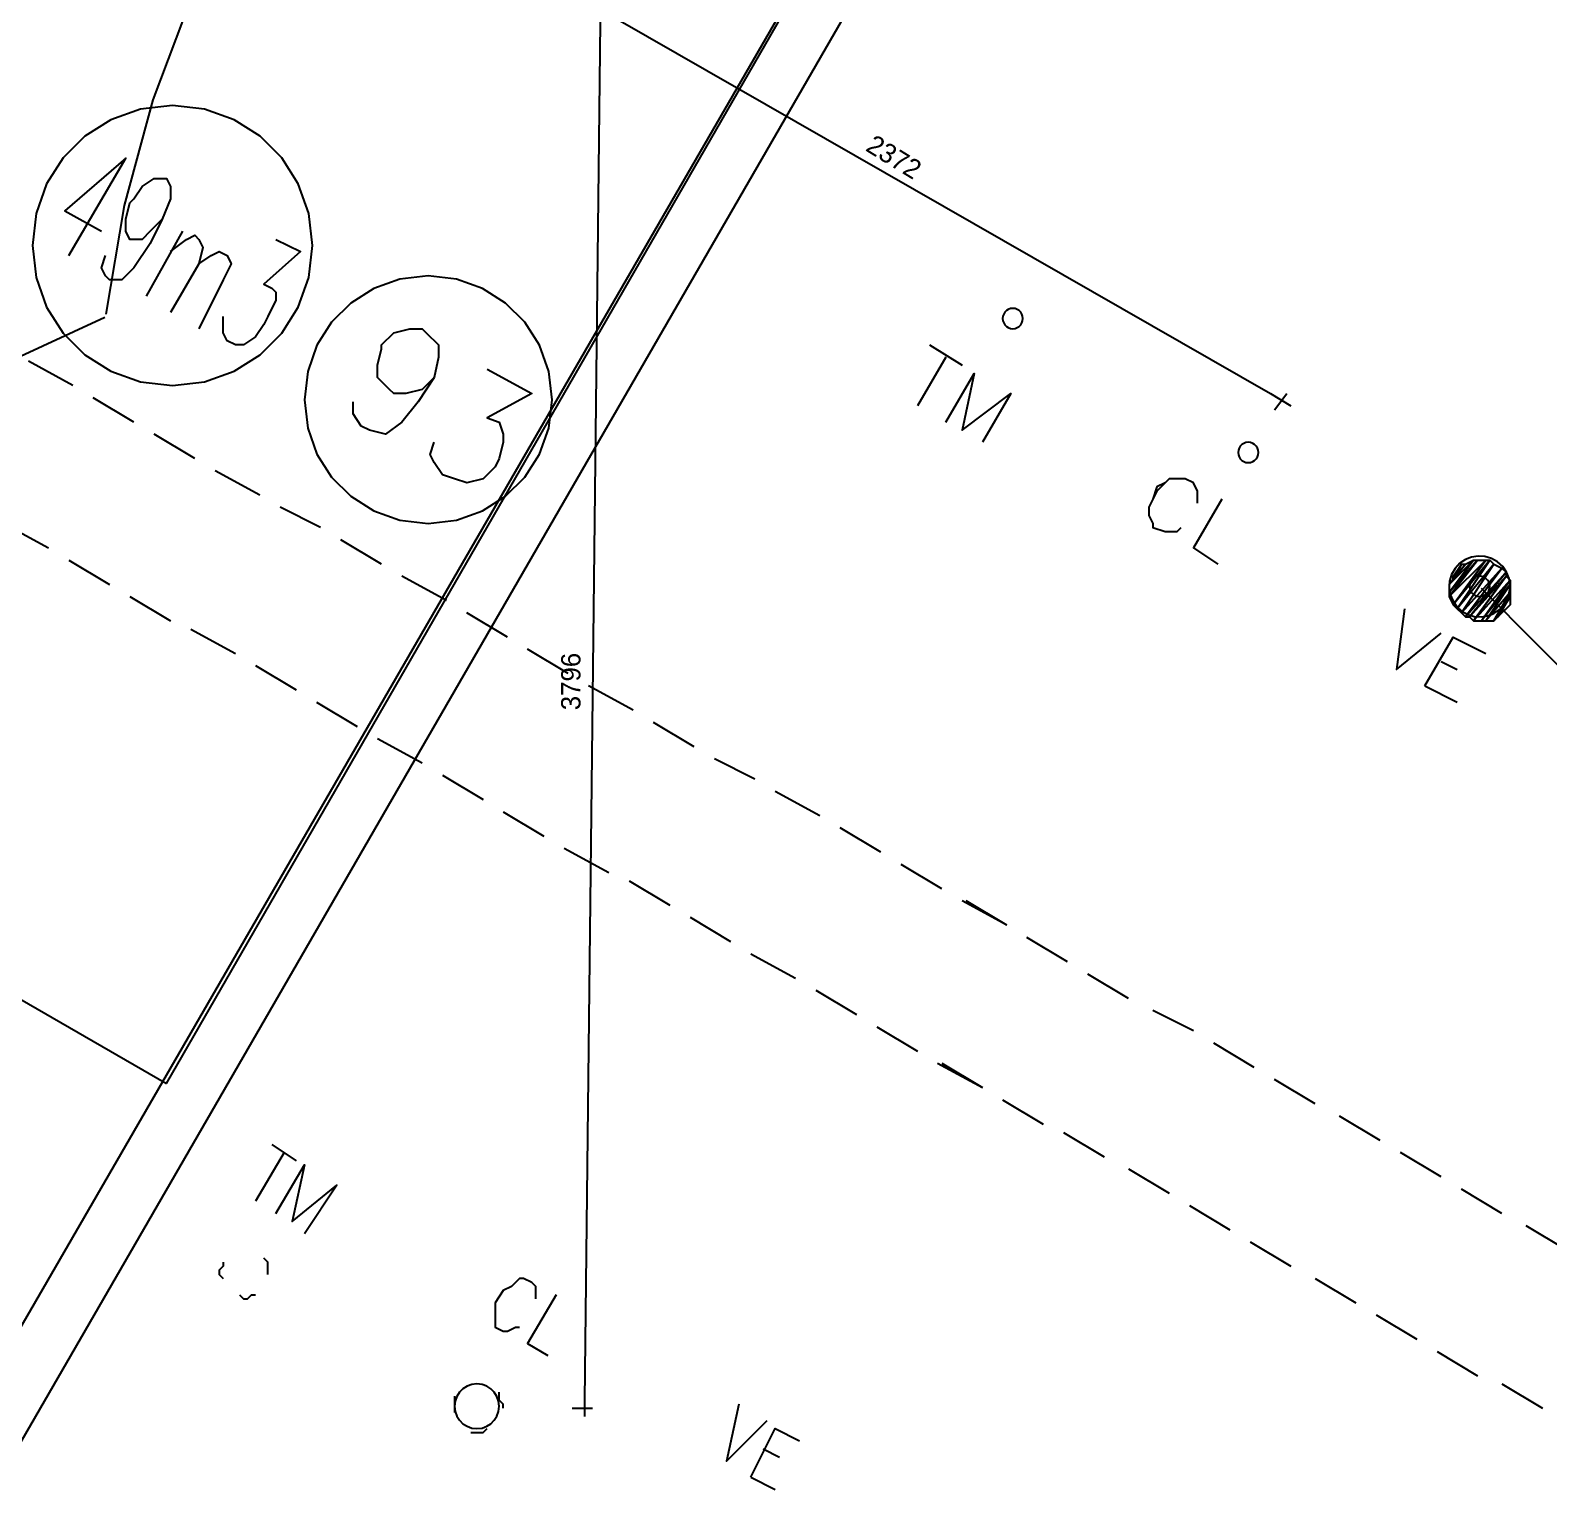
# Model space of a CAD drawing. Header units: metres. Extents: x 1 to 213, y 1 to 147.
# Drawn here: x 108.174 to 112.132, y 52.276 to 56.108 of the extents above; entities that cross this region are included whole.
import ezdxf

# ---------------------------------------------------------------- set-up
doc = ezdxf.new("R2010")
doc.units = ezdxf.units.M
doc.layers.add('00-BASE-ARQUITECTURA', color=8, linetype='Continuous')
doc.layers.add('00-BASE-TEXTO', color=8, linetype='Continuous')

msp = doc.modelspace()

# ---------------------------------------------------------------- linework, layer by layer
at = {"layer": '00-BASE-ARQUITECTURA'}
for points in [[(107.5125, 51.6255), (115.3124, 65.1192)], [(107.6924, 51.6361), (115.4712, 65.1086)], [(109.2308, 57.1319), (109.0373, 56.9196), (108.8659, 56.6912), (108.7175, 56.4483), (108.5929, 56.1927), (108.4929, 55.9262), (108.4184, 55.6504), (108.3703, 55.3673)], [(109.3963, 56.3139), (111.4072, 55.1603)], [(109.6609, 56.2821), (109.6186, 52.5356)], [(108.9095, 55.5466), (108.8999, 55.6303), (108.8724, 55.7072), (108.8293, 55.775), (108.7727, 55.8315), (108.7049, 55.8746), (108.6281, 55.9021), (108.5444, 55.9117), (108.4607, 55.9021), (108.3838, 55.8746), (108.316, 55.8315), (108.2595, 55.775), (108.2164, 55.7072), (108.1889, 55.6303), (108.1792, 55.5466), (108.1889, 55.4629), (108.2164, 55.386), (108.2595, 55.3182), (108.316, 55.2617), (108.3838, 55.2186), (108.4607, 55.1911), (108.5444, 55.1815), (108.6281, 55.1911), (108.7049, 55.2186), (108.7727, 55.2617), (108.8293, 55.3182), (108.8724, 55.386), (108.8999, 55.4629), (108.9095, 55.5466)], [(108.9095, 55.5466), (108.8999, 55.6303), (108.8724, 55.7072), (108.8293, 55.775), (108.7727, 55.8315), (108.7049, 55.8746), (108.6281, 55.9021), (108.5444, 55.9117), (108.4607, 55.9021), (108.3838, 55.8746), (108.316, 55.8315), (108.2595, 55.775), (108.2164, 55.7072), (108.1889, 55.6303), (108.1792, 55.5466), (108.1889, 55.4629), (108.2164, 55.386), (108.2595, 55.3182), (108.316, 55.2617), (108.3838, 55.2186), (108.4607, 55.1911), (108.5444, 55.1815), (108.6281, 55.1911), (108.7049, 55.2186), (108.7727, 55.2617), (108.8293, 55.3182), (108.8724, 55.386), (108.8999, 55.4629), (108.9095, 55.5466)], [(108.2745, 55.5201), (108.4227, 55.7741), (108.2639, 55.6366), (108.3592, 55.5836)], [(108.2745, 55.5201), (108.4227, 55.7741), (108.2639, 55.6366), (108.3592, 55.5836)], [(108.5179, 55.6154), (108.4862, 55.5836), (108.465, 55.5625), (108.4438, 55.5625), (108.4332, 55.5625), (108.4227, 55.5836), (108.4227, 55.6154), (108.4332, 55.6577), (108.4438, 55.6683), (108.465, 55.7001), (108.4968, 55.7212), (108.5179, 55.7212), (108.5285, 55.7212), (108.5391, 55.7001), (108.5391, 55.6683), (108.5179, 55.6154), (108.4862, 55.5519), (108.4438, 55.4884), (108.4121, 55.4566), (108.3803, 55.4566), (108.3698, 55.4672), (108.3592, 55.4884), (108.3698, 55.5201)], [(108.5179, 55.6154), (108.4862, 55.5836), (108.465, 55.5625), (108.4438, 55.5625), (108.4332, 55.5625), (108.4227, 55.5836), (108.4227, 55.6154), (108.4332, 55.6577), (108.4438, 55.6683), (108.465, 55.7001), (108.4968, 55.7212), (108.5179, 55.7212), (108.5285, 55.7212), (108.5391, 55.7001), (108.5391, 55.6683), (108.5179, 55.6154), (108.4862, 55.5519), (108.4438, 55.4884), (108.4121, 55.4566), (108.3803, 55.4566), (108.3698, 55.4672), (108.3592, 55.4884), (108.3698, 55.5201)], [(108.5708, 55.5836), (108.4756, 55.4143)], [(108.5708, 55.5836), (108.4756, 55.4143)], [(108.5391, 55.5307), (108.5814, 55.5625), (108.6026, 55.5731), (108.6132, 55.5625), (108.6238, 55.5413), (108.6132, 55.499), (108.5391, 55.372)], [(108.5391, 55.5307), (108.5814, 55.5625), (108.6026, 55.5731), (108.6132, 55.5625), (108.6238, 55.5413), (108.6132, 55.499), (108.5391, 55.372)], [(108.8143, 55.5625), (108.8778, 55.5307), (108.7825, 55.4461), (108.8037, 55.4355), (108.8143, 55.4249), (108.8143, 55.4037), (108.7931, 55.3614), (108.7825, 55.3402), (108.7613, 55.3085), (108.7296, 55.2873), (108.7084, 55.2873), (108.6872, 55.2979), (108.6767, 55.3191), (108.6767, 55.3296), (108.6767, 55.3614)], [(108.8143, 55.5625), (108.8778, 55.5307), (108.7825, 55.4461), (108.8037, 55.4355), (108.8143, 55.4249), (108.8143, 55.4037), (108.7931, 55.3614), (108.7825, 55.3402), (108.7613, 55.3085), (108.7296, 55.2873), (108.7084, 55.2873), (108.6872, 55.2979), (108.6767, 55.3191), (108.6767, 55.3296), (108.6767, 55.3614)], [(108.6132, 55.499), (108.6449, 55.5201), (108.6661, 55.5307), (108.6872, 55.5201), (108.6978, 55.499), (108.6767, 55.4566), (108.6132, 55.3296)], [(108.6132, 55.499), (108.6449, 55.5201), (108.6661, 55.5307), (108.6872, 55.5201), (108.6978, 55.499), (108.6767, 55.4566), (108.6132, 55.3296)], [(109.5339, 55.1444), (109.5254, 55.2184), (109.5011, 55.2864), (109.463, 55.3463), (109.413, 55.3963), (109.3531, 55.4344), (109.2851, 55.4587), (109.2111, 55.4672), (109.1371, 55.4587), (109.0692, 55.4344), (109.0092, 55.3963), (108.9593, 55.3463), (108.9211, 55.2864), (108.8969, 55.2184), (108.8883, 55.1444), (108.8969, 55.0704), (108.9211, 55.0025), (108.9593, 54.9425), (109.0092, 54.8926), (109.0692, 54.8544), (109.1371, 54.8302), (109.2111, 54.8216), (109.2851, 54.8302), (109.3531, 54.8544), (109.413, 54.8926), (109.463, 54.9425), (109.5011, 55.0025), (109.5254, 55.0704), (109.5339, 55.1444)], [(109.5339, 55.1444), (109.5254, 55.2184), (109.5011, 55.2864), (109.463, 55.3463), (109.413, 55.3963), (109.3531, 55.4344), (109.2851, 55.4587), (109.2111, 55.4672), (109.1371, 55.4587), (109.0692, 55.4344), (109.0092, 55.3963), (108.9593, 55.3463), (108.9211, 55.2864), (108.8969, 55.2184), (108.8883, 55.1444), (108.8969, 55.0704), (108.9211, 55.0025), (108.9593, 54.9425), (109.0092, 54.8926), (109.0692, 54.8544), (109.1371, 54.8302), (109.2111, 54.8216), (109.2851, 54.8302), (109.3531, 54.8544), (109.413, 54.8926), (109.463, 54.9425), (109.5011, 55.0025), (109.5254, 55.0704), (109.5339, 55.1444)], [(110.7616, 55.3561), (110.7609, 55.3622), (110.7589, 55.3677), (110.7558, 55.3726), (110.7517, 55.3767), (110.7468, 55.3799), (110.7412, 55.3819), (110.7351, 55.3826), (110.7291, 55.3819), (110.7235, 55.3799), (110.7186, 55.3767), (110.7145, 55.3726), (110.7114, 55.3677), (110.7094, 55.3622), (110.7087, 55.3561), (110.7094, 55.35), (110.7114, 55.3445), (110.7145, 55.3395), (110.7186, 55.3354), (110.7235, 55.3323), (110.7291, 55.3303), (110.7351, 55.3296), (110.7412, 55.3303), (110.7468, 55.3323), (110.7517, 55.3354), (110.7558, 55.3395), (110.7589, 55.3445), (110.7609, 55.35), (110.7616, 55.3561)], [(110.7616, 55.3561), (110.7609, 55.3622), (110.7589, 55.3677), (110.7558, 55.3726), (110.7517, 55.3767), (110.7468, 55.3799), (110.7412, 55.3819), (110.7351, 55.3826), (110.7291, 55.3819), (110.7235, 55.3799), (110.7186, 55.3767), (110.7145, 55.3726), (110.7114, 55.3677), (110.7094, 55.3622), (110.7087, 55.3561), (110.7094, 55.35), (110.7114, 55.3445), (110.7145, 55.3395), (110.7186, 55.3354), (110.7235, 55.3323), (110.7291, 55.3303), (110.7351, 55.3296), (110.7412, 55.3303), (110.7468, 55.3323), (110.7517, 55.3354), (110.7558, 55.3395), (110.7589, 55.3445), (110.7609, 55.35), (110.7616, 55.3561)], [(108.3678, 55.3589), (107.8019, 55.0975), (107.3144, 54.7354), (106.9148, 54.289), (106.6126, 53.7744), (106.4174, 53.208), (106.3386, 52.6059), (106.3859, 51.9843), (106.5599, 51.3858), (106.8451, 50.8497), (107.2268, 50.3879), (107.6905, 50.0122), (108.2214, 49.7346), (108.805, 49.5668), (109.4266, 49.5207), (110.0444, 49.6033), (110.6171, 49.8052), (111.1308, 50.1137), (111.5715, 50.5161), (111.9253, 50.9996), (112.1784, 51.5516), (112.3168, 52.1593)], [(109.227, 55.2026), (109.1953, 55.1709), (109.1529, 55.1603), (109.1212, 55.1603), (109.1106, 55.1709), (109.0788, 55.2026), (109.0788, 55.2344), (109.0894, 55.2767), (109.0894, 55.2873), (109.1212, 55.3191), (109.1635, 55.3296), (109.1953, 55.3296), (109.2058, 55.3191), (109.2376, 55.2873), (109.2376, 55.2556), (109.227, 55.2026), (109.1847, 55.1391), (109.1423, 55.0862), (109.1, 55.0545), (109.0577, 55.0651), (109.0365, 55.0756), (109.0153, 55.1074), (109.0153, 55.1391)], [(109.227, 55.2026), (109.1953, 55.1709), (109.1529, 55.1603), (109.1212, 55.1603), (109.1106, 55.1709), (109.0788, 55.2026), (109.0788, 55.2344), (109.0894, 55.2767), (109.0894, 55.2873), (109.1212, 55.3191), (109.1635, 55.3296), (109.1953, 55.3296), (109.2058, 55.3191), (109.2376, 55.2873), (109.2376, 55.2556), (109.227, 55.2026), (109.1847, 55.1391), (109.1423, 55.0862), (109.1, 55.0545), (109.0577, 55.0651), (109.0365, 55.0756), (109.0153, 55.1074), (109.0153, 55.1391)], [(110.5182, 55.2873), (110.6028, 55.2344)], [(110.5182, 55.2873), (110.6028, 55.2344)], [(108.2851, 55.1815), (108.1687, 55.245)], [(108.2851, 55.1815), (108.1687, 55.245)], [(109.3646, 55.2238), (109.481, 55.1603), (109.3646, 55.0968), (109.3963, 55.0862), (109.4069, 55.0545), (109.4069, 55.0333), (109.3963, 54.991), (109.3858, 54.9698), (109.354, 54.9381), (109.3117, 54.9275), (109.2799, 54.9381), (109.2482, 54.9486), (109.227, 54.9804), (109.2164, 55.0016), (109.227, 55.0333)], [(109.3646, 55.2238), (109.481, 55.1603), (109.3646, 55.0968), (109.3963, 55.0862), (109.4069, 55.0545), (109.4069, 55.0333), (109.3963, 54.991), (109.3858, 54.9698), (109.354, 54.9381), (109.3117, 54.9275), (109.2799, 54.9381), (109.2482, 54.9486), (109.227, 54.9804), (109.2164, 55.0016), (109.227, 55.0333)], [(110.5605, 55.2556), (110.4864, 55.1286)], [(110.5605, 55.2556), (110.4864, 55.1286)], [(110.5605, 55.0862), (110.6346, 55.2132), (110.6028, 55.0651), (110.7298, 55.1603), (110.6558, 55.0333)], [(110.5605, 55.0862), (110.6346, 55.2132), (110.6028, 55.0651), (110.7298, 55.1603), (110.6558, 55.0333)], [(108.4438, 55.0862), (108.338, 55.1497)], [(108.4438, 55.0862), (108.338, 55.1497)], [(111.4072, 55.1603), (111.4601, 55.1286)], [(111.4178, 55.118), (111.4495, 55.1603)], [(108.6026, 54.991), (108.4968, 55.0545)], [(108.6026, 54.991), (108.4968, 55.0545)], [(111.3754, 55.0068), (111.3747, 55.0129), (111.3727, 55.0185), (111.3696, 55.0234), (111.3655, 55.0275), (111.3606, 55.0306), (111.355, 55.0326), (111.349, 55.0333), (111.3429, 55.0326), (111.3373, 55.0306), (111.3324, 55.0275), (111.3283, 55.0234), (111.3252, 55.0185), (111.3232, 55.0129), (111.3225, 55.0068), (111.3232, 55.0008), (111.3252, 54.9952), (111.3283, 54.9903), (111.3324, 54.9862), (111.3373, 54.9831), (111.3429, 54.9811), (111.349, 54.9804), (111.355, 54.9811), (111.3606, 54.9831), (111.3655, 54.9862), (111.3696, 54.9903), (111.3727, 54.9952), (111.3747, 55.0008), (111.3754, 55.0068)], [(111.3754, 55.0068), (111.3747, 55.0129), (111.3727, 55.0185), (111.3696, 55.0234), (111.3655, 55.0275), (111.3606, 55.0306), (111.355, 55.0326), (111.349, 55.0333), (111.3429, 55.0326), (111.3373, 55.0306), (111.3324, 55.0275), (111.3283, 55.0234), (111.3252, 55.0185), (111.3232, 55.0129), (111.3225, 55.0068), (111.3232, 55.0008), (111.3252, 54.9952), (111.3283, 54.9903), (111.3324, 54.9862), (111.3373, 54.9831), (111.3429, 54.9811), (111.349, 54.9804), (111.355, 54.9811), (111.3606, 54.9831), (111.3655, 54.9862), (111.3696, 54.9903), (111.3727, 54.9952), (111.3747, 55.0008), (111.3754, 55.0068)], [(108.7719, 54.8957), (108.6555, 54.9592)], [(108.7719, 54.8957), (108.6555, 54.9592)], [(111.2167, 54.8746), (111.2167, 54.8957), (111.2167, 54.9063), (111.2061, 54.9275), (111.1849, 54.9381), (111.1638, 54.9381), (111.1426, 54.9381), (111.132, 54.9275), (111.1108, 54.9063), (111.1002, 54.8851), (111.0897, 54.864), (111.0897, 54.8428), (111.1002, 54.8216), (111.1002, 54.8111), (111.132, 54.8005), (111.1426, 54.8005), (111.1638, 54.8005), (111.1743, 54.8111)], [(111.2167, 54.8746), (111.2167, 54.8957), (111.2167, 54.9063), (111.2061, 54.9275), (111.1849, 54.9381), (111.1638, 54.9381), (111.1426, 54.9381), (111.132, 54.9275), (111.1108, 54.9169), (111.1002, 54.8851), (111.0897, 54.864), (111.0897, 54.8428), (111.1002, 54.8216), (111.1002, 54.8111), (111.132, 54.8005), (111.1426, 54.8005), (111.1638, 54.8005), (111.1743, 54.8111)], [(108.9307, 54.8111), (108.8248, 54.864)], [(108.9307, 54.8111), (108.8248, 54.864)], [(111.2802, 54.8851), (111.2061, 54.7581), (111.2696, 54.7158)], [(111.2802, 54.8851), (111.2061, 54.7581), (111.2696, 54.7158)], [(108.1052, 54.8216), (108.2216, 54.7581)], [(108.1052, 54.8216), (108.2216, 54.7581)], [(108.1052, 54.8216), (108.2216, 54.7581)], [(108.1052, 54.8216), (108.2216, 54.7581)], [(109.0894, 54.7158), (108.9836, 54.7793)], [(109.0894, 54.7158), (108.9836, 54.7793)], [(108.2745, 54.7264), (108.3803, 54.6629)], [(108.2745, 54.7264), (108.3803, 54.6629)], [(108.2745, 54.7264), (108.3803, 54.6629)], [(108.2745, 54.7264), (108.3803, 54.6629)], [(111.8834, 54.61), (111.9681, 54.7264), (111.8728, 54.6311), (111.8834, 54.61)], [(111.9681, 54.7264), (111.8728, 54.6311), (111.9469, 54.7264), (111.9681, 54.7264)], [(111.8728, 54.6311), (111.9469, 54.7264), (111.8728, 54.6311)], [(111.9469, 54.7264), (111.8728, 54.6311), (111.9469, 54.7264)], [(111.8728, 54.6311), (111.9469, 54.7264), (111.8728, 54.6417), (111.8728, 54.6311)], [(111.9469, 54.7264), (111.8728, 54.6417), (111.9363, 54.7264), (111.9469, 54.7264)], [(111.8728, 54.6417), (111.9363, 54.7264), (111.8728, 54.6417)], [(111.9363, 54.7264), (111.8728, 54.6417), (111.9363, 54.7264)], [(111.8728, 54.6417), (111.9363, 54.7264), (111.8728, 54.6629), (111.8728, 54.6417)], [(111.9363, 54.7264), (111.8728, 54.6629), (111.9152, 54.7158), (111.9363, 54.7264)], [(111.8728, 54.6629), (111.9152, 54.7158), (111.8728, 54.6629)], [(111.9152, 54.7158), (111.8728, 54.6629), (111.9152, 54.7158)], [(111.8728, 54.6629), (111.9152, 54.7158), (111.8834, 54.6735), (111.8728, 54.6629)], [(111.9055, 54.5934), (111.9214, 54.5844), (111.9384, 54.5794), (111.9558, 54.5783), (111.973, 54.581), (111.9893, 54.5874), (112.0039, 54.5974), (112.0164, 54.6108), (112.0254, 54.6268), (112.0304, 54.6438), (112.0315, 54.6612), (112.0288, 54.6784), (112.0224, 54.6947), (112.0124, 54.7093), (111.999, 54.7217), (111.983, 54.7308), (111.966, 54.7358), (111.9486, 54.7369), (111.9314, 54.7342), (111.9151, 54.7278), (111.9005, 54.7178), (111.8881, 54.7043), (111.879, 54.6884), (111.874, 54.6714), (111.8729, 54.654), (111.8756, 54.6368), (111.882, 54.6205), (111.892, 54.6059), (111.9055, 54.5934)], [(111.894, 54.5994), (111.9787, 54.7264), (111.8834, 54.61), (111.894, 54.5994)], [(111.9787, 54.7264), (111.8834, 54.61), (111.9681, 54.7264), (111.9787, 54.7264)], [(111.8834, 54.61), (111.9681, 54.7264), (111.8834, 54.61)], [(111.9681, 54.7264), (111.8834, 54.61), (111.9681, 54.7264)], [(111.9152, 54.7158), (111.8834, 54.6735), (111.9046, 54.7158), (111.9152, 54.7158)], [(111.8834, 54.6735), (111.9046, 54.7158), (111.8834, 54.6735)], [(111.9046, 54.7158), (111.8834, 54.6735), (111.9046, 54.7158)], [(111.9046, 54.7158), (111.8834, 54.6735), (111.8834, 54.6841), (111.9046, 54.7158)], [(111.9893, 54.7158), (111.894, 54.5994), (111.9787, 54.7264), (111.9893, 54.7158)], [(111.894, 54.5994), (111.9787, 54.7264), (111.894, 54.5994)], [(111.9787, 54.7264), (111.894, 54.5994), (111.9787, 54.7264)], [(111.9046, 54.5888), (111.9893, 54.7158), (111.894, 54.5994), (111.9046, 54.5888)], [(112.0104, 54.7052), (111.9046, 54.5888), (111.9893, 54.7158), (112.0104, 54.7052)], [(111.9046, 54.5888), (111.9893, 54.7158), (111.9046, 54.5888)], [(111.9893, 54.7158), (111.9046, 54.5888), (111.9893, 54.7158)], [(111.9152, 54.5782), (112.0104, 54.7052), (111.9046, 54.5888), (111.9152, 54.5782)], [(112.021, 54.6946), (111.9152, 54.5782), (112.0104, 54.7052), (112.021, 54.6946)], [(111.9152, 54.5782), (112.0104, 54.7052), (111.9152, 54.5782)], [(112.0104, 54.7052), (111.9152, 54.5782), (112.0104, 54.7052)], [(109.2587, 54.6206), (109.1423, 54.6841)], [(109.2587, 54.6206), (109.1423, 54.6841)], [(111.9258, 54.5782), (112.021, 54.6946), (111.9152, 54.5782), (111.9258, 54.5782)], [(111.9787, 54.6576), (111.978, 54.6637), (111.976, 54.6692), (111.9729, 54.6741), (111.9688, 54.6782), (111.9638, 54.6814), (111.9583, 54.6834), (111.9522, 54.6841), (111.9461, 54.6834), (111.9406, 54.6814), (111.9357, 54.6782), (111.9316, 54.6741), (111.9284, 54.6692), (111.9264, 54.6637), (111.9257, 54.6576), (111.9264, 54.6515), (111.9284, 54.646), (111.9316, 54.641), (111.9357, 54.637), (111.9406, 54.6338), (111.9461, 54.6318), (111.9522, 54.6311), (111.9583, 54.6318), (111.9638, 54.6338), (111.9688, 54.637), (111.9729, 54.641), (111.976, 54.646), (111.978, 54.6515), (111.9787, 54.6576)], [(111.9787, 54.6576), (111.978, 54.6637), (111.976, 54.6692), (111.9729, 54.6741), (111.9688, 54.6782), (111.9638, 54.6814), (111.9583, 54.6834), (111.9522, 54.6841), (111.9461, 54.6834), (111.9406, 54.6814), (111.9357, 54.6782), (111.9316, 54.6741), (111.9284, 54.6692), (111.9264, 54.6637), (111.9257, 54.6576), (111.9264, 54.6515), (111.9284, 54.646), (111.9316, 54.641), (111.9357, 54.637), (111.9406, 54.6338), (111.9461, 54.6318), (111.9522, 54.6311), (111.9583, 54.6318), (111.9638, 54.6338), (111.9688, 54.637), (111.9729, 54.641), (111.976, 54.646), (111.978, 54.6515), (111.9787, 54.6576)], [(112.021, 54.6841), (111.9258, 54.5782), (112.021, 54.6946), (112.021, 54.6841)], [(111.9258, 54.5782), (112.021, 54.6946), (111.9258, 54.5782)], [(112.021, 54.6946), (111.9258, 54.5782), (112.021, 54.6946)], [(111.9363, 54.5676), (112.021, 54.6841), (111.9258, 54.5782), (111.9363, 54.5676)], [(112.0316, 54.6735), (111.9363, 54.5676), (112.021, 54.6841), (112.0316, 54.6735)], [(111.9363, 54.5676), (112.021, 54.6841), (111.9363, 54.5676)], [(112.021, 54.6841), (111.9363, 54.5676), (112.021, 54.6841)], [(111.9575, 54.5676), (112.0316, 54.6735), (111.9363, 54.5676), (111.9575, 54.5676)], [(112.0316, 54.6629), (111.9575, 54.5676), (112.0316, 54.6735), (112.0316, 54.6629)], [(111.9575, 54.5676), (112.0316, 54.6735), (111.9575, 54.5676)], [(112.0316, 54.6735), (111.9575, 54.5676), (112.0316, 54.6735)], [(111.9681, 54.5676), (112.0316, 54.6629), (111.9575, 54.5676), (111.9681, 54.5676)], [(112.0316, 54.6417), (111.9681, 54.5676), (112.0316, 54.6629), (112.0316, 54.6417)], [(111.9681, 54.5676), (112.0316, 54.6629), (111.9681, 54.5676)], [(112.0316, 54.6629), (111.9681, 54.5676), (112.0316, 54.6629)], [(108.4332, 54.6311), (108.5391, 54.5676)], [(108.4332, 54.6311), (108.5391, 54.5676)], [(108.4332, 54.6311), (108.5391, 54.5676)], [(108.4332, 54.6311), (108.5391, 54.5676)], [(115.3124, 51.2762), (111.9575, 54.6523)], [(111.9893, 54.5676), (112.0316, 54.6417), (111.9681, 54.5676), (111.9893, 54.5676)], [(112.0316, 54.6311), (111.9893, 54.5676), (112.0316, 54.6417), (112.0316, 54.6311)], [(111.9893, 54.5676), (112.0316, 54.6417), (111.9893, 54.5676)], [(112.0316, 54.6417), (111.9893, 54.5676), (112.0316, 54.6417)], [(111.9998, 54.5782), (112.0316, 54.6311), (111.9893, 54.5676), (111.9998, 54.5782)], [(112.0316, 54.61), (111.9998, 54.5782), (112.0316, 54.6311), (112.0316, 54.61)], [(111.9998, 54.5782), (112.0316, 54.6311), (111.9998, 54.5782)], [(112.0316, 54.6311), (111.9998, 54.5782), (112.0316, 54.6311)], [(109.4175, 54.5253), (109.3117, 54.5888)], [(109.4175, 54.5253), (109.3117, 54.5888)], [(111.7564, 54.5994), (111.7353, 54.4406), (111.8517, 54.5359)], [(111.7564, 54.5994), (111.7353, 54.4406), (111.8517, 54.5359)], [(112.0104, 54.5888), (112.0316, 54.61), (111.9998, 54.5782), (112.0104, 54.5888)], [(108.592, 54.5465), (108.7084, 54.483)], [(108.592, 54.5465), (108.7084, 54.483)], [(108.592, 54.5465), (108.7084, 54.483)], [(108.592, 54.5465), (108.7084, 54.483)], [(111.8093, 54.3983), (111.8834, 54.5253), (111.9681, 54.483)], [(111.8093, 54.3983), (111.8834, 54.5253), (111.9681, 54.483)], [(109.5763, 54.4301), (109.4704, 54.4936)], [(109.5763, 54.4301), (109.4704, 54.4936)], [(108.7613, 54.4512), (108.8672, 54.3877)], [(108.7613, 54.4512), (108.8672, 54.3877)], [(108.7613, 54.4512), (108.8672, 54.3877)], [(108.7613, 54.4512), (108.8672, 54.3877)], [(111.8517, 54.4618), (111.894, 54.4406)], [(111.8517, 54.4618), (111.894, 54.4406)], [(109.7456, 54.3348), (109.6292, 54.3983)], [(109.7456, 54.3348), (109.6292, 54.3983)], [(111.8093, 54.3983), (111.894, 54.356)], [(111.8093, 54.3983), (111.894, 54.356)], [(108.9201, 54.356), (109.0259, 54.2925)], [(108.9201, 54.356), (109.0259, 54.2925)], [(108.9201, 54.356), (109.0259, 54.2925)], [(108.9201, 54.356), (109.0259, 54.2925)], [(109.9043, 54.2396), (109.7985, 54.3031)], [(109.9043, 54.2396), (109.7985, 54.3031)], [(109.0788, 54.2607), (109.1953, 54.1972)], [(109.0788, 54.2607), (109.1953, 54.1972)], [(109.0788, 54.2607), (109.1953, 54.1972)], [(109.0788, 54.2607), (109.1953, 54.1972)], [(110.0631, 54.1549), (109.9573, 54.2078)], [(110.0631, 54.1549), (109.9573, 54.2078)], [(109.2482, 54.1655), (109.354, 54.102)], [(109.2482, 54.1655), (109.354, 54.102)], [(109.2482, 54.1655), (109.354, 54.102)], [(109.2482, 54.1655), (109.354, 54.102)], [(110.2324, 54.0596), (110.116, 54.1231)], [(110.2324, 54.0596), (110.116, 54.1231)], [(109.4069, 54.0702), (109.5127, 54.0067)], [(109.4069, 54.0702), (109.5127, 54.0067)], [(109.4069, 54.0702), (109.5127, 54.0067)], [(109.4069, 54.0702), (109.5127, 54.0067)], [(110.3912, 53.9644), (110.2853, 54.0279)], [(110.3912, 53.9644), (110.2853, 54.0279)], [(109.5657, 53.975), (109.6821, 53.9115)], [(109.5657, 53.975), (109.6821, 53.9115)], [(109.5657, 53.975), (109.6821, 53.9115)], [(109.5657, 53.975), (109.6821, 53.9115)], [(110.5499, 53.8691), (110.4441, 53.9326)], [(110.5499, 53.8691), (110.4441, 53.9326)], [(109.735, 53.8903), (109.8408, 53.8268)], [(109.735, 53.8903), (109.8408, 53.8268)], [(109.735, 53.8903), (109.8408, 53.8268)], [(109.735, 53.8903), (109.8408, 53.8268)], [(110.7193, 53.7739), (110.6028, 53.8374)], [(110.7193, 53.7739), (110.6134, 53.8374)], [(109.8938, 53.7951), (109.9996, 53.7316)], [(109.8938, 53.7951), (109.9996, 53.7316)], [(109.8938, 53.7951), (109.9996, 53.7316)], [(109.8938, 53.7951), (109.9996, 53.7316)], [(110.878, 53.6786), (110.7722, 53.7421)], [(110.878, 53.6786), (110.7722, 53.7421)], [(110.0525, 53.6998), (110.1689, 53.6363)], [(110.0525, 53.6998), (110.1689, 53.6363)], [(110.0525, 53.6998), (110.1689, 53.6363)], [(110.0525, 53.6998), (110.1689, 53.6363)], [(111.0367, 53.5834), (110.9309, 53.6469)], [(111.0367, 53.5834), (110.9309, 53.6469)], [(110.2218, 53.6046), (110.3277, 53.5411)], [(110.2218, 53.6046), (110.3277, 53.5411)], [(110.2218, 53.6046), (110.3277, 53.5411)], [(110.2218, 53.6046), (110.3277, 53.5411)], [(111.2061, 53.4987), (111.1002, 53.5516)], [(111.2061, 53.4987), (111.1002, 53.5516)], [(110.3806, 53.5093), (110.4864, 53.4458)], [(110.3806, 53.5093), (110.4864, 53.4458)], [(110.3806, 53.5093), (110.4864, 53.4458)], [(110.3806, 53.5093), (110.4864, 53.4458)], [(111.3648, 53.4035), (111.259, 53.467)], [(111.3648, 53.4035), (111.259, 53.467)], [(110.5393, 53.4141), (110.6558, 53.3506)], [(110.5393, 53.4141), (110.6558, 53.3506)], [(110.5499, 53.4141), (110.6558, 53.3506)], [(110.5499, 53.4141), (110.6558, 53.3506)], [(111.5236, 53.3082), (111.4178, 53.3717)], [(111.5236, 53.3082), (111.4178, 53.3717)], [(110.7087, 53.3188), (110.8145, 53.2553)], [(110.7087, 53.3188), (110.8145, 53.2553)], [(110.7087, 53.3188), (110.8145, 53.2553)], [(110.7087, 53.3188), (110.8145, 53.2553)], [(111.6929, 53.213), (111.5871, 53.2765)], [(111.6929, 53.213), (111.5871, 53.2765)], [(108.8037, 53.2024), (108.8672, 53.1601)], [(108.8037, 53.2024), (108.8672, 53.1601)], [(110.8674, 53.2341), (110.9733, 53.1706)], [(110.8674, 53.2341), (110.9733, 53.1706)], [(110.8674, 53.2341), (110.9733, 53.1706)], [(110.8674, 53.2341), (110.9733, 53.1706)], [(108.8354, 53.1812), (108.7613, 53.0542)], [(108.8354, 53.1812), (108.7613, 53.0542)], [(111.8517, 53.1177), (111.7458, 53.1812)], [(111.8517, 53.1177), (111.7458, 53.1812)], [(108.8143, 53.0225), (108.8883, 53.1495), (108.8566, 53.0013), (108.973, 53.0966), (108.8883, 52.9696)], [(108.8143, 53.0225), (108.8883, 53.1495), (108.8566, 53.0013), (108.973, 53.0966), (108.8883, 52.9696)], [(111.0367, 53.1389), (111.1426, 53.0754)], [(111.0367, 53.1389), (111.1426, 53.0754)], [(111.0367, 53.1389), (111.1426, 53.0754)], [(111.0367, 53.1389), (111.1426, 53.0754)], [(112.0104, 53.0225), (111.9046, 53.086)], [(112.0104, 53.0225), (111.9046, 53.086)], [(111.1955, 53.0436), (111.3013, 52.9801)], [(111.1955, 53.0436), (111.3013, 52.9801)], [(111.1955, 53.0436), (111.3013, 52.9801)], [(111.1955, 53.0436), (111.3013, 52.9801)], [(112.1798, 52.9272), (112.0739, 52.9907)], [(112.1798, 52.9272), (112.0739, 52.9907)], [(111.3542, 52.9484), (111.4601, 52.8849)], [(111.3542, 52.9484), (111.4601, 52.8849)], [(111.3542, 52.9484), (111.4601, 52.8849)], [(111.3542, 52.9484), (111.4601, 52.8849)], [(108.6767, 52.8955), (108.6767, 52.8849), (108.6661, 52.8743), (108.6661, 52.8637), (108.6767, 52.8531)], [(108.6767, 52.8955), (108.6767, 52.8849), (108.6661, 52.8743), (108.6661, 52.8637), (108.6767, 52.8531)], [(108.6767, 52.8955), (108.6767, 52.8849), (108.6661, 52.8743), (108.6661, 52.8637), (108.6767, 52.8531)], [(108.6767, 52.8955), (108.6767, 52.8849), (108.6661, 52.8743), (108.6661, 52.8637), (108.6767, 52.8531)], [(108.7931, 52.8637), (108.7931, 52.8743), (108.7931, 52.8955), (108.7825, 52.9061)], [(108.7931, 52.8637), (108.7931, 52.8743), (108.7931, 52.8955), (108.7825, 52.9061)], [(108.7931, 52.8637), (108.7931, 52.8743), (108.7931, 52.8955), (108.7825, 52.9061)], [(108.7931, 52.8637), (108.7931, 52.8743), (108.7931, 52.8955), (108.7825, 52.9061)], [(109.4916, 52.8002), (109.4916, 52.8108), (109.4916, 52.832), (109.481, 52.8426), (109.4598, 52.8531), (109.4493, 52.8531), (109.4387, 52.8426), (109.4281, 52.832), (109.4069, 52.8214), (109.3858, 52.7896), (109.3858, 52.7685), (109.3858, 52.7579), (109.3858, 52.7367), (109.3858, 52.7261), (109.4069, 52.7156), (109.4175, 52.7156), (109.4387, 52.7261), (109.4493, 52.7261)], [(109.4916, 52.8002), (109.4916, 52.8108), (109.4916, 52.832), (109.481, 52.8426), (109.4598, 52.8531), (109.4493, 52.8531), (109.4387, 52.8426), (109.4281, 52.832), (109.4069, 52.8214), (109.3858, 52.7896), (109.3858, 52.7685), (109.3858, 52.7579), (109.3858, 52.7367), (109.3858, 52.7261), (109.4069, 52.7156), (109.4175, 52.7156), (109.4387, 52.7261), (109.4493, 52.7261)], [(111.5236, 52.8531), (111.6294, 52.7896)], [(111.5236, 52.8531), (111.6294, 52.7896)], [(111.5236, 52.8531), (111.6294, 52.7896)], [(111.5236, 52.8531), (111.6294, 52.7896)], [(108.719, 52.8108), (108.7296, 52.8002), (108.7402, 52.8002), (108.7508, 52.8108), (108.7613, 52.8108)], [(108.719, 52.8108), (108.7296, 52.8002), (108.7402, 52.8002), (108.7508, 52.8108), (108.7613, 52.8108)], [(108.719, 52.8108), (108.7296, 52.8002), (108.7402, 52.8002), (108.7508, 52.8108), (108.7613, 52.8108)], [(108.719, 52.8108), (108.7296, 52.8002), (108.7402, 52.8002), (108.7508, 52.8108), (108.7613, 52.8108)], [(109.5445, 52.8108), (109.4704, 52.6838), (109.5233, 52.6521)], [(109.5445, 52.8108), (109.4704, 52.6838), (109.5233, 52.6521)], [(111.6823, 52.7579), (111.7882, 52.6944)], [(111.6823, 52.7579), (111.7882, 52.6944)], [(111.6823, 52.7579), (111.7882, 52.6944)], [(111.6823, 52.7579), (111.7882, 52.6944)], [(111.8411, 52.6626), (111.9469, 52.5991)], [(111.8411, 52.6626), (111.9469, 52.5991)], [(111.8411, 52.6626), (111.9469, 52.5991)], [(111.8411, 52.6626), (111.9469, 52.5991)], [(109.3963, 52.5198), (109.3948, 52.5331), (109.3904, 52.5454), (109.3835, 52.5562), (109.3745, 52.5652), (109.3637, 52.5721), (109.3515, 52.5764), (109.3381, 52.578), (109.3248, 52.5764), (109.3125, 52.5721), (109.3017, 52.5652), (109.2927, 52.5562), (109.2858, 52.5454), (109.2815, 52.5331), (109.2799, 52.5198), (109.2815, 52.5064), (109.2858, 52.4942), (109.2927, 52.4834), (109.3017, 52.4743), (109.3125, 52.4675), (109.3248, 52.4631), (109.3381, 52.4616), (109.3515, 52.4631), (109.3637, 52.4675), (109.3745, 52.4743), (109.3835, 52.4834), (109.3904, 52.4942), (109.3948, 52.5064), (109.3963, 52.5198)], [(109.3963, 52.5198), (109.3948, 52.5331), (109.3904, 52.5454), (109.3835, 52.5562), (109.3745, 52.5652), (109.3637, 52.5721), (109.3515, 52.5764), (109.3381, 52.578), (109.3248, 52.5764), (109.3125, 52.5721), (109.3017, 52.5652), (109.2927, 52.5562), (109.2858, 52.5454), (109.2815, 52.5331), (109.2799, 52.5198), (109.2815, 52.5064), (109.2858, 52.4942), (109.2927, 52.4834), (109.3017, 52.4743), (109.3125, 52.4675), (109.3248, 52.4631), (109.3381, 52.4616), (109.3515, 52.4631), (109.3637, 52.4675), (109.3745, 52.4743), (109.3835, 52.4834), (109.3904, 52.4942), (109.3948, 52.5064), (109.3963, 52.5198)], [(112.0104, 52.578), (112.1162, 52.5145)], [(112.0104, 52.578), (112.1162, 52.5145)], [(112.0104, 52.578), (112.1162, 52.5145)], [(112.0104, 52.578), (112.1162, 52.5145)], [(109.2799, 52.5462), (109.2799, 52.5356), (109.2799, 52.5251), (109.2799, 52.5145), (109.2799, 52.5039)], [(109.2799, 52.5462), (109.2799, 52.5356), (109.2799, 52.5251), (109.2799, 52.5145), (109.2799, 52.5039)], [(109.2799, 52.5462), (109.2799, 52.5356), (109.2799, 52.5251), (109.2799, 52.5145), (109.2799, 52.5039)], [(109.2799, 52.5462), (109.2799, 52.5356), (109.2799, 52.5251), (109.2799, 52.5145), (109.2799, 52.5039)], [(109.4069, 52.5145), (109.4069, 52.5251), (109.3963, 52.5356), (109.3963, 52.5462), (109.3963, 52.5568)], [(109.4069, 52.5145), (109.4069, 52.5251), (109.3963, 52.5356), (109.3963, 52.5462), (109.3963, 52.5568)], [(109.4069, 52.5145), (109.4069, 52.5251), (109.3963, 52.5356), (109.3963, 52.5462), (109.3963, 52.5568)], [(109.4069, 52.5145), (109.4069, 52.5251), (109.3963, 52.5356), (109.3963, 52.5462), (109.3963, 52.5568)], [(109.6186, 52.5356), (109.6186, 52.4933)], [(110.0207, 52.5251), (109.989, 52.3769), (110.0948, 52.4827)], [(110.0207, 52.5251), (109.989, 52.3769), (110.0948, 52.4827)], [(109.5868, 52.5145), (109.6398, 52.5145)], [(109.3223, 52.451), (109.3328, 52.451), (109.3434, 52.451), (109.354, 52.451), (109.3646, 52.4616)], [(109.3223, 52.451), (109.3328, 52.451), (109.3434, 52.451), (109.354, 52.451), (109.3646, 52.4616)], [(109.3223, 52.451), (109.3328, 52.451), (109.3434, 52.451), (109.354, 52.451), (109.3646, 52.4616)], [(109.3223, 52.451), (109.3328, 52.451), (109.3434, 52.451), (109.354, 52.451), (109.3646, 52.4616)], [(110.0525, 52.3346), (110.116, 52.4616), (110.1795, 52.4298)], [(110.0525, 52.3346), (110.116, 52.4616), (110.1795, 52.4298)], [(110.0843, 52.4086), (110.1266, 52.3875)], [(110.0843, 52.4086), (110.1266, 52.3875)], [(110.0525, 52.3346), (110.116, 52.3028)], [(110.0525, 52.3346), (110.116, 52.3028)]]:
    msp.add_lwpolyline(points, dxfattribs=at)
msp.add_lwpolyline([(108.5285, 53.3611), (113.5238, 62.0289), (110.9203, 63.5317), (105.925, 54.864)], close=True, dxfattribs=at)

# ---------------------------------------------------------------- texts
at = {"layer": '00-BASE-TEXTO'}
for s, rotation, p in [('2372', -31.6076, (110.3488, 55.7953)), ('3796', 90, (109.608, 54.3348))]:
    msp.add_text(s, height=0.05029, rotation=rotation, dxfattribs=at).set_placement(p)

doc.saveas('drawing.dxf')
